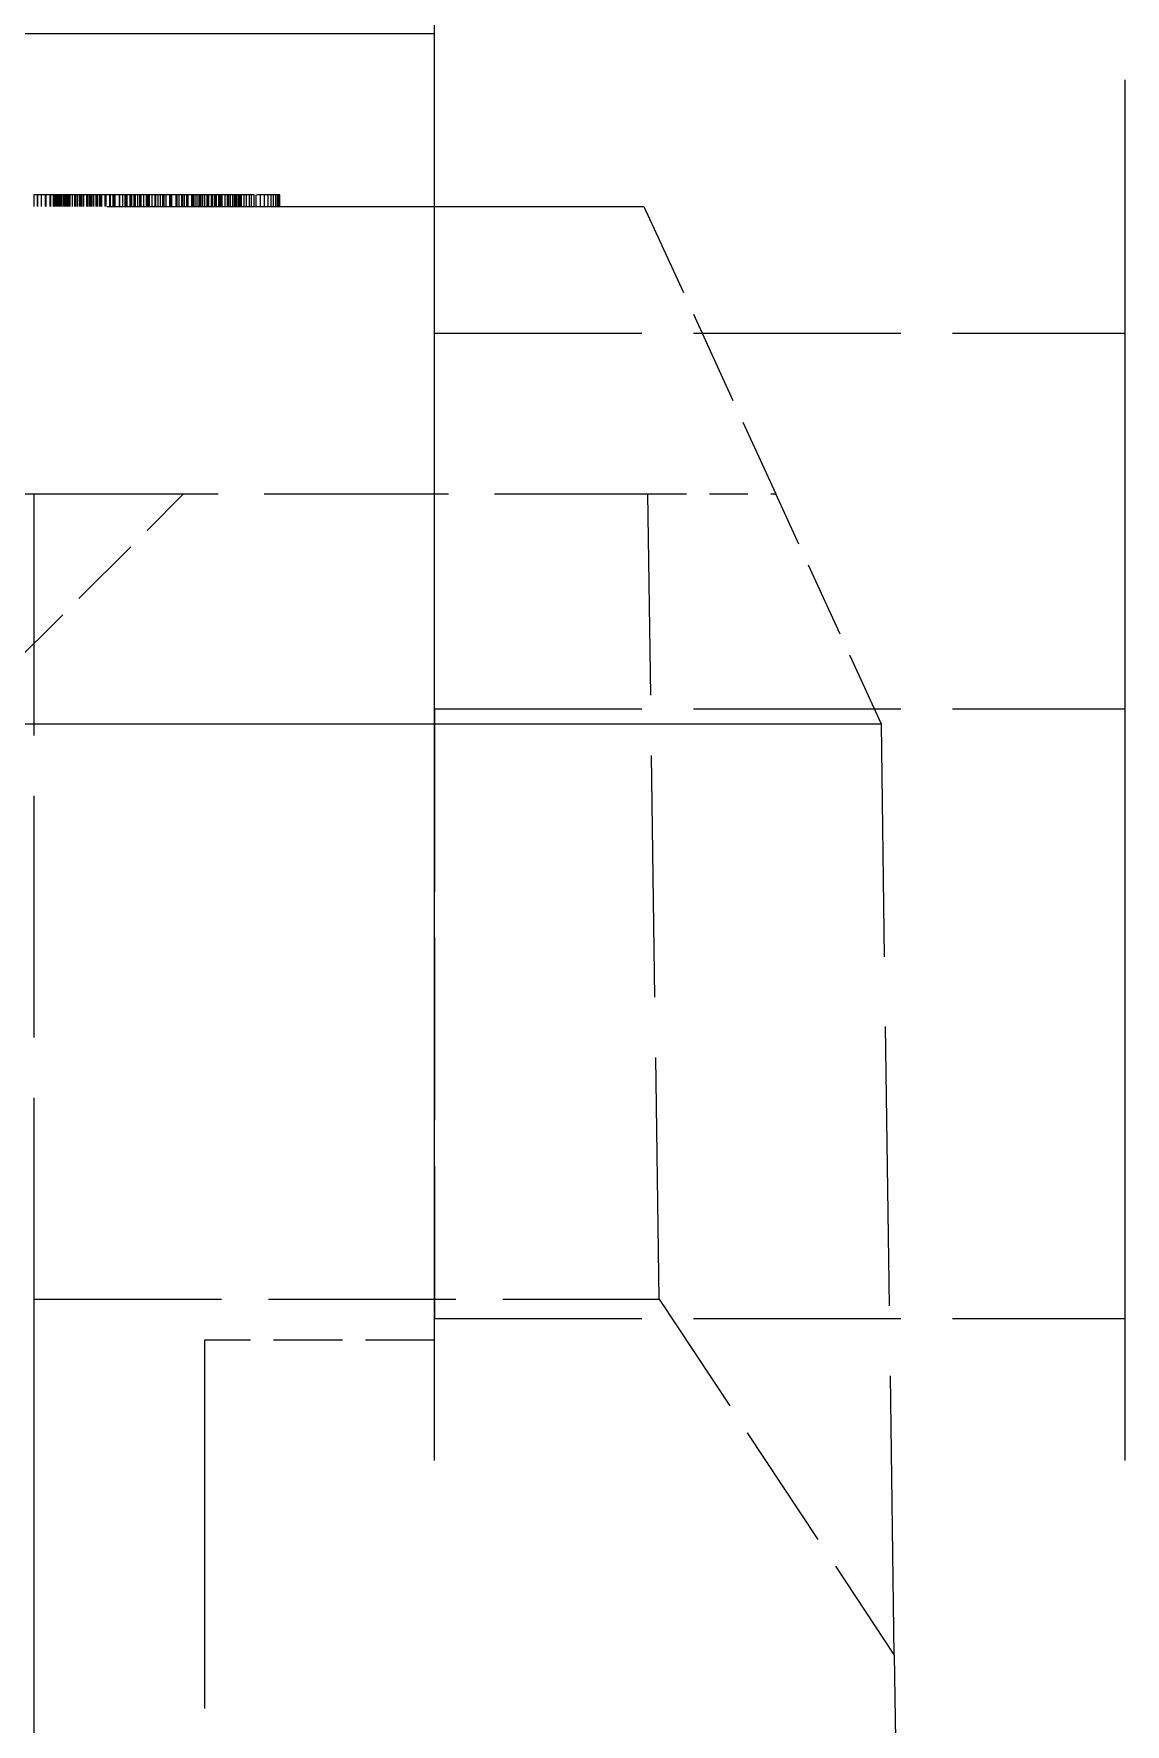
# Model space of a CAD drawing. Extents: x 23 to 587, y 4 to 413.
# Drawn here: x 471.35 to 476.09, y 188.33 to 195.67 of the extents above; entities that cross this region are included whole.
import ezdxf

# ---------------------------------------------------------------- set-up
doc = ezdxf.new("R2010")
doc.units = 0
doc.linetypes.add('DASHED', pattern=[15, 12, -3])
doc.layers.get('0').update_dxf_attribs({"lineweight": 13})

# ---------------------------------------------------------------- blocks, each defined once
blk = doc.blocks.new('BLOCK437')
at = {"color": 7, "linetype": 'DASHED', "lineweight": 13}
for p, q in [((-81.8, 101), (-81.8, 205.8)), ((-75.8, 101), (-75.8, 205.8)), ((-81.8, 122.533), (-81.8, 164.771)), ((-81.8, 128.4), (-113.3, 128.4)), ((-77.918, 122.4), (-108.043, 122.4)), ((-85.281, 117.401), (-85.281, 96.4)), ((-77.806, 114.307), (-77.481, 90.9))]:
    blk.add_line(p, q, dxfattribs=at)
at = {"color": 7, "linetype": 'DASHED', "lineweight": 13, "ltscale": 0.000816671}
blk.add_line((-85.25, 127), (-85.282, 127), dxfattribs=at)
at = {"color": 7, "linetype": 'DASHED', "lineweight": 13, "ltscale": 0.0025}
for p, q in [((-85.278, 126.9), (-85.278, 127)), ((-85.25, 126.9), (-85.25, 127)), ((-85.247, 126.9), (-85.247, 127)), ((-85.214, 126.9), (-85.214, 127)), ((-85.214, 126.9), (-85.214, 127)), ((-85.179, 126.9), (-85.179, 127)), ((-85.175, 126.9), (-85.175, 127)), ((-85.141, 126.9), (-85.141, 127)), ((-85.133, 126.9), (-85.133, 127)), ((-85.11, 126.9), (-85.11, 127)), ((-85.109, 126.9), (-85.109, 127)), ((-85.107, 126.9), (-85.107, 127)), ((-85.107, 126.9), (-85.107, 127)), ((-85.103, 126.9), (-85.103, 127)), ((-85.103, 126.9), (-85.103, 127)), ((-85.1, 126.9), (-85.1, 127)), ((-85.097, 126.9), (-85.097, 127)), ((-85.096, 126.9), (-85.096, 127)), ((-85.088, 126.9), (-85.088, 127)), ((-85.087, 126.9), (-85.087, 127)), ((-85.086, 126.9), (-85.086, 127)), ((-85.077, 126.9), (-85.077, 127)), ((-85.074, 126.9), (-85.074, 127)), ((-85.064, 126.9), (-85.064, 127)), ((-85.059, 126.9), (-85.059, 127)), ((-85.058, 126.9), (-85.058, 127)), ((-85.048, 126.9), (-85.048, 127)), ((-85.042, 126.9), (-85.042, 127)), ((-85.037, 126.9), (-85.037, 127)), ((-85.035, 126.9), (-85.035, 127)), ((-85.022, 126.9), (-85.022, 127)), ((-85.02, 126.9), (-85.02, 127)), ((-85.013, 126.9), (-85.013, 127)), ((-85.003, 126.9), (-85.003, 127)), ((-84.999, 126.9), (-84.999, 127)), ((-84.986, 126.9), (-84.986, 127)), ((-84.983, 126.9), (-84.983, 127)), ((-84.974, 126.9), (-84.974, 127)), ((-84.966, 126.9), (-84.966, 127)), ((-84.966, 126.9), (-84.966, 127)), ((-84.946, 126.9), (-84.946, 127)), ((-84.946, 126.9), (-84.946, 127)), ((-84.926, 126.9), (-84.926, 127)), ((-84.923, 126.9), (-84.923, 127)), ((-84.918, 126.9), (-84.918, 127)), ((-84.915, 126.9), (-84.915, 127)), ((-84.9, 126.9), (-84.9, 127)), ((-84.883, 126.9), (-84.883, 127)), ((-84.875, 126.9), (-84.875, 127)), ((-84.868, 126.9), (-84.868, 127)), ((-84.865, 126.9), (-84.865, 127)), ((-84.849, 126.9), (-84.849, 127)), ((-84.848, 126.9), (-84.848, 127)), ((-84.82, 126.9), (-84.82, 127)), ((-84.817, 126.9), (-84.817, 127)), ((-84.814, 126.9), (-84.814, 127)), ((-84.8, 126.9), (-84.8, 127)), ((-84.79, 126.9), (-84.79, 127)), ((-84.778, 126.9), (-84.778, 127)), ((-84.764, 126.9), (-84.764, 127)), ((-84.759, 126.9), (-84.759, 127)), ((-84.741, 126.9), (-84.741, 127)), ((-84.731, 126.9), (-84.731, 127)), ((-84.726, 126.9), (-84.726, 127)), ((-84.709, 126.9), (-84.709, 127)), ((-84.702, 126.9), (-84.702, 127)), ((-84.691, 126.9), (-84.691, 127)), ((-84.663, 126.9), (-84.663, 127)), ((-84.659, 126.9), (-84.659, 127)), ((-84.654, 126.9), (-84.654, 127)), ((-84.652, 126.9), (-84.652, 127)), ((-84.622, 126.9), (-84.622, 127)), ((-84.615, 126.9), (-84.615, 127)), ((-84.593, 126.9), (-84.593, 127)), ((-84.583, 126.9), (-84.583, 127)), ((-84.579, 126.9), (-84.579, 127)), ((-84.575, 126.9), (-84.575, 127)), ((-84.536, 126.9), (-84.536, 127)), ((-84.533, 126.9), (-84.533, 127)), ((-84.533, 126.9), (-84.533, 127)), ((-84.508, 126.9), (-84.508, 127)), ((-84.489, 126.9), (-84.489, 127)), ((-84.482, 126.9), (-84.482, 127)), ((-84.472, 126.9), (-84.472, 127)), ((-84.444, 126.9), (-84.444, 127)), ((-84.434, 126.9), (-84.434, 127)), ((-84.43, 126.9), (-84.43, 127)), ((-84.411, 126.9), (-84.411, 127)), ((-84.398, 126.9), (-84.398, 127)), ((-84.378, 126.9), (-84.378, 127)), ((-84.362, 126.9), (-84.362, 127)), ((-84.351, 126.9), (-84.351, 127)), ((-84.349, 126.9), (-84.349, 127)), ((-84.327, 126.9), (-84.327, 127)), ((-84.302, 126.9), (-84.302, 127)), ((-84.291, 126.9), (-84.291, 127)), ((-84.287, 126.9), (-84.287, 127)), ((-84.277, 126.9), (-84.277, 127)), ((-84.253, 126.9), (-84.253, 127)), ((-84.228, 126.9), (-84.228, 127)), ((-84.224, 126.9), (-84.224, 127)), ((-84.221, 126.9), (-84.221, 127)), ((-84.202, 126.9), (-84.202, 127)), ((-84.18, 126.9), (-84.18, 127)), ((-84.162, 126.9), (-84.162, 127)), ((-84.152, 126.9), (-84.152, 127)), ((-84.15, 126.9), (-84.15, 127)), ((-84.132, 126.9), (-84.132, 127)), ((-84.099, 126.9), (-84.099, 127)), ((-84.098, 126.9), (-84.098, 127)), ((-84.085, 126.9), (-84.085, 127)), ((-84.084, 126.9), (-84.084, 127)), ((-84.044, 126.9), (-84.044, 127)), ((-84.04, 126.9), (-84.04, 127)), ((-84.036, 126.9), (-84.036, 127)), ((-84.018, 126.9), (-84.018, 127)), ((-83.995, 126.9), (-83.995, 127)), ((-83.988, 126.9), (-83.988, 127)), ((-83.972, 126.9), (-83.972, 127)), ((-83.953, 126.9), (-83.953, 127)), ((-83.952, 126.9), (-83.952, 127)), ((-83.941, 126.9), (-83.941, 127)), ((-83.91, 126.9), (-83.91, 127)), ((-83.909, 126.9), (-83.909, 127)), ((-83.896, 126.9), (-83.896, 127)), ((-83.889, 126.9), (-83.889, 127)), ((-83.87, 126.9), (-83.87, 127)), ((-83.853, 126.9), (-83.853, 127)), ((-83.838, 126.9), (-83.838, 127)), ((-83.832, 126.9), (-83.832, 127)), ((-83.827, 126.9), (-83.827, 127)), ((-83.813, 126.9), (-83.813, 127)), ((-83.795, 126.9), (-83.795, 127)), ((-83.775, 126.9), (-83.775, 127)), ((-83.77, 126.9), (-83.77, 127)), ((-83.767, 126.9), (-83.767, 127)), ((-83.76, 126.9), (-83.76, 127)), ((-83.739, 126.9), (-83.739, 127)), ((-83.727, 126.9), (-83.727, 127)), ((-83.709, 126.9), (-83.709, 127)), ((-83.706, 126.9), (-83.706, 127)), ((-83.706, 126.9), (-83.706, 127)), ((-83.695, 126.9), (-83.695, 127)), ((-83.674, 126.9), (-83.674, 127)), ((-83.664, 126.9), (-83.664, 127)), ((-83.653, 126.9), (-83.653, 127)), ((-83.645, 126.9), (-83.645, 127)), ((-83.645, 126.9), (-83.645, 127)), ((-83.619, 126.9), (-83.619, 127)), ((-83.6, 126.9), (-83.6, 127)), ((-83.594, 126.9), (-83.594, 127)), ((-83.587, 126.9), (-83.587, 127)), ((-83.572, 126.9), (-83.572, 127)), ((-83.552, 126.9), (-83.552, 127)), ((-83.549, 126.9), (-83.549, 127)), ((-83.535, 126.9), (-83.535, 127)), ((-83.533, 126.9), (-83.533, 127)), ((-83.52, 126.9), (-83.52, 127)), ((-83.507, 126.9), (-83.507, 127)), ((-83.5, 126.9), (-83.5, 127)), ((-83.496, 126.9), (-83.496, 127)), ((-83.488, 126.9), (-83.488, 127)), ((-83.482, 126.9), (-83.482, 127)), ((-83.482, 126.9), (-83.482, 127)), ((-83.478, 126.9), (-83.478, 127)), ((-83.453, 126.9), (-83.453, 127)), ((-83.434, 126.9), (-83.434, 127)), ((-83.409, 126.9), (-83.409, 127)), ((-83.39, 126.9), (-83.39, 127)), ((-83.366, 126.9), (-83.366, 127)), ((-83.349, 126.9), (-83.349, 127)), ((-83.311, 126.9), (-83.311, 127)), ((-83.277, 126.9), (-83.277, 127)), ((-83.247, 126.9), (-83.247, 127)), ((-83.221, 126.9), (-83.221, 127)), ((-83.198, 126.9), (-83.198, 127)), ((-83.18, 126.9), (-83.18, 127)), ((-83.165, 126.9), (-83.165, 127)), ((-83.154, 126.9), (-83.154, 127)), ((-83.147, 126.9), (-83.147, 127)), ((-83.143, 126.9), (-83.143, 127))]:
    blk.add_line(p, q, dxfattribs=at)
at = {"color": 7, "linetype": 'DASHED', "lineweight": 13, "ltscale": 0.000893296}
blk.add_line((-85.214, 127), (-85.25, 127), dxfattribs=at)
at = {"color": 7, "linetype": 'DASHED', "lineweight": 13, "ltscale": 0.000971418}
blk.add_line((-85.175, 127), (-85.214, 127), dxfattribs=at)
at = {"color": 7, "linetype": 'DASHED', "lineweight": 13, "ltscale": 0.001057}
for p, q in [((-85.133, 127), (-85.175, 127)), ((-83.366, 127), (-83.409, 127))]:
    blk.add_line(p, q, dxfattribs=at)
at = {"color": 7, "linetype": 'DASHED', "lineweight": 13, "ltscale": 0.001151}
blk.add_line((-85.087, 127), (-85.133, 127), dxfattribs=at)
at = {"color": 7, "linetype": 'DASHED', "lineweight": 13, "ltscale": 0.001246}
blk.add_line((-85.037, 127), (-85.087, 127), dxfattribs=at)
at = {"color": 7, "linetype": 'DASHED', "lineweight": 13, "ltscale": 0.00134}
blk.add_line((-84.983, 127), (-85.037, 127), dxfattribs=at)
at = {"color": 7, "linetype": 'DASHED', "lineweight": 13, "ltscale": 0.001434}
blk.add_line((-84.926, 127), (-84.983, 127), dxfattribs=at)
at = {"color": 7, "linetype": 'DASHED', "lineweight": 13, "ltscale": 0.001528}
blk.add_line((-84.865, 127), (-84.926, 127), dxfattribs=at)
at = {"color": 7, "linetype": 'DASHED', "lineweight": 13, "ltscale": 0.001623}
blk.add_line((-84.8, 127), (-84.865, 127), dxfattribs=at)
at = {"color": 7, "linetype": 'DASHED', "lineweight": 13, "ltscale": 0.001716}
blk.add_line((-84.731, 127), (-84.8, 127), dxfattribs=at)
at = {"color": 7, "linetype": 'DASHED', "lineweight": 13, "ltscale": 0.001811}
blk.add_line((-84.659, 127), (-84.731, 127), dxfattribs=at)
at = {"color": 7, "linetype": 'DASHED', "lineweight": 13, "ltscale": 0.001905}
blk.add_line((-84.583, 127), (-84.659, 127), dxfattribs=at)
at = {"color": 7, "linetype": 'DASHED', "lineweight": 13, "ltscale": 0.001871}
blk.add_line((-84.508, 127), (-84.583, 127), dxfattribs=at)
at = {"color": 7, "linetype": 'DASHED', "lineweight": 13, "ltscale": 0.00184}
blk.add_line((-84.434, 127), (-84.508, 127), dxfattribs=at)
at = {"color": 7, "linetype": 'DASHED', "lineweight": 13, "ltscale": 0.00181}
blk.add_line((-84.362, 127), (-84.434, 127), dxfattribs=at)
at = {"color": 7, "linetype": 'DASHED', "lineweight": 13, "ltscale": 0.00178}
blk.add_line((-84.291, 127), (-84.362, 127), dxfattribs=at)
at = {"color": 7, "linetype": 'DASHED', "lineweight": 13, "ltscale": 0.00175}
blk.add_line((-84.221, 127), (-84.291, 127), dxfattribs=at)
at = {"color": 7, "linetype": 'DASHED', "lineweight": 13, "ltscale": 0.001719}
blk.add_line((-84.152, 127), (-84.221, 127), dxfattribs=at)
at = {"color": 7, "linetype": 'DASHED', "lineweight": 13, "ltscale": 0.001689}
blk.add_line((-84.084, 127), (-84.152, 127), dxfattribs=at)
at = {"color": 7, "linetype": 'DASHED', "lineweight": 13, "ltscale": 0.001658}
blk.add_line((-84.018, 127), (-84.084, 127), dxfattribs=at)
at = {"color": 7, "linetype": 'DASHED', "lineweight": 13, "ltscale": 0.001628}
blk.add_line((-83.953, 127), (-84.018, 127), dxfattribs=at)
at = {"color": 7, "linetype": 'DASHED', "lineweight": 13, "ltscale": 0.001598}
blk.add_line((-83.889, 127), (-83.953, 127), dxfattribs=at)
at = {"color": 7, "linetype": 'DASHED', "lineweight": 13, "ltscale": 0.001554}
blk.add_line((-83.827, 127), (-83.889, 127), dxfattribs=at)
at = {"color": 7, "linetype": 'DASHED', "lineweight": 13, "ltscale": 0.0015}
blk.add_line((-83.767, 127), (-83.827, 127), dxfattribs=at)
at = {"color": 7, "linetype": 'DASHED', "lineweight": 13, "ltscale": 0.001444}
blk.add_line((-83.709, 127), (-83.767, 127), dxfattribs=at)
at = {"color": 7, "linetype": 'DASHED', "lineweight": 13, "ltscale": 0.001389}
blk.add_line((-83.653, 127), (-83.709, 127), dxfattribs=at)
at = {"color": 7, "linetype": 'DASHED', "lineweight": 13, "ltscale": 0.001334}
blk.add_line((-83.6, 127), (-83.653, 127), dxfattribs=at)
at = {"color": 7, "linetype": 'DASHED', "lineweight": 13, "ltscale": 0.001279}
blk.add_line((-83.549, 127), (-83.6, 127), dxfattribs=at)
at = {"color": 7, "linetype": 'DASHED', "lineweight": 13, "ltscale": 0.001223}
blk.add_line((-83.5, 127), (-83.549, 127), dxfattribs=at)
at = {"color": 7, "linetype": 'DASHED', "lineweight": 13, "ltscale": 0.001168}
blk.add_line((-83.453, 127), (-83.5, 127), dxfattribs=at)
at = {"color": 7, "linetype": 'DASHED', "lineweight": 13, "ltscale": 0.001113}
blk.add_line((-83.409, 127), (-83.453, 127), dxfattribs=at)
at = {"color": 7, "linetype": 'DASHED', "lineweight": 13, "ltscale": 0.00558}
blk.add_line((-83.143, 127), (-83.366, 127), dxfattribs=at)
at = {"color": 7, "linetype": 'DASHED', "lineweight": 13, "ltscale": 0.466421}
blk.add_line((-98.638, 126.9), (-79.981, 126.9), dxfattribs=at)
at = {"color": 7, "linetype": 'DASHED', "lineweight": 13, "ltscale": 0.068753}
blk.add_line((-79.981, 126.9), (-78.835, 124.4), dxfattribs=at)
at = {"color": 7, "linetype": 'DASHED', "lineweight": 13, "ltscale": 0.15}
for p, q in [((-81.8, 125.797), (-75.8, 125.797)), ((-81.8, 122.533), (-75.8, 122.533)), ((-81.8, 117.234), (-75.8, 117.234))]:
    blk.add_line(p, q, dxfattribs=at)
at = {"color": 7, "linetype": 'DASHED', "lineweight": 13, "ltscale": 0.385}
blk.add_line((-100.681, 124.4), (-85.281, 124.4), dxfattribs=at)
at = {"color": 7, "linetype": 'DASHED', "lineweight": 13, "ltscale": 0.053033}
blk.add_line((-85.481, 122.9), (-83.981, 124.4), dxfattribs=at)
at = {"color": 7, "linetype": 'DASHED', "lineweight": 13, "ltscale": 0.174983}
blk.add_line((-85.281, 124.4), (-85.281, 117.401), dxfattribs=at)
at = {"color": 7, "linetype": 'DASHED', "lineweight": 13, "ltscale": 0.133365}
blk.add_line((-85.281, 124.4), (-79.946, 124.4), dxfattribs=at)
at = {"color": 7, "linetype": 'DASHED', "lineweight": 13, "ltscale": 0.175}
blk.add_line((-79.849, 117.401), (-79.946, 124.4), dxfattribs=at)
at = {"color": 7, "linetype": 'DASHED', "lineweight": 13, "ltscale": 0.027783}
blk.add_line((-79.946, 124.4), (-78.835, 124.4), dxfattribs=at)
at = {"color": 7, "linetype": 'DASHED', "lineweight": 13, "ltscale": 0.054991}
blk.add_line((-77.918, 122.4), (-78.835, 124.4), dxfattribs=at)
at = {"color": 7, "linetype": 'DASHED', "lineweight": 13, "ltscale": 0.132481}
blk.add_line((-81.8, 122.533), (-81.8, 117.234), dxfattribs=at)
at = {"color": 7, "linetype": 'DASHED', "lineweight": 13, "ltscale": 0.202365}
blk.add_line((-77.806, 114.307), (-77.918, 122.4), dxfattribs=at)
at = {"color": 7, "linetype": 'DASHED', "lineweight": 13, "ltscale": 0.135796}
blk.add_line((-85.281, 117.401), (-79.849, 117.401), dxfattribs=at)
at = {"color": 7, "linetype": 'DASHED', "lineweight": 13, "ltscale": 0.092694}
blk.add_line((-79.849, 117.401), (-77.806, 114.307), dxfattribs=at)
at = {"color": 7, "linetype": 'DASHED', "lineweight": 13, "ltscale": 0.05}
blk.add_line((-81.8, 117.046), (-83.8, 117.046), dxfattribs=at)
blk.add_line((-81.8, 117.046), (-83.8, 117.046), dxfattribs=at)
at = {"color": 7, "linetype": 'DASHED', "lineweight": 13, "ltscale": 0.266794}
blk.add_line((-83.8, 117.046), (-83.8, 106.374), dxfattribs=at)

msp = doc.modelspace()

# ---------------------------------------------------------------- block references
at = {"lineweight": 0, "xscale": 0.5, "yscale": 0.5, "zscale": 0.5}
msp.add_blockref('BLOCK437', (513.9942, 131.4737), dxfattribs=at)

doc.saveas('drawing.dxf')
